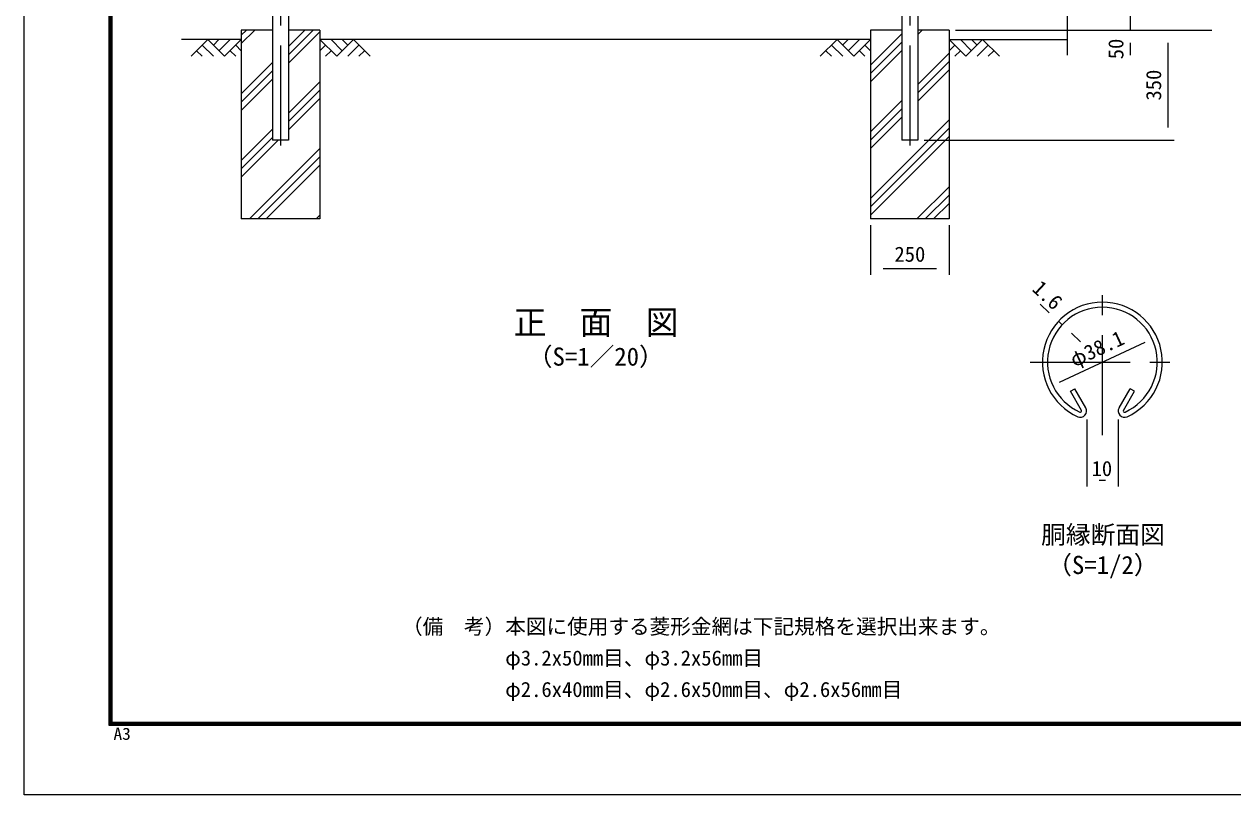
# Model space of a CAD drawing. Units: millimetres, scale not verified, with parts at other scales. Extents: x -4200 to 4200, y -2970 to 2970.
# Drawn here: x -4200 to -358, y -2970 to -521 of the extents above; entities that cross this region are included whole.
import ezdxf
from ezdxf.enums import TextEntityAlignment as Align

# ---------------------------------------------------------------- set-up
doc = ezdxf.new("R2010")
doc.units = ezdxf.units.MM
doc.header["$LTSCALE"] = 10
doc.linetypes.add('USER1', pattern=[50.8, 31.75, -6.35, 6.35, -6.35])
for name, color, linetype, lineweight in [('0-0_D-TTL-TXT', 7, 'Continuous', 25), ('0-1_D-BMK', 2, 'USER1', 13), ('0-2_D-STR1', 1, 'Continuous', 25), ('0-3_D-STR-DIM', 7, 'Continuous', 13), ('0-8_D-BGD', 7, 'Continuous', 25), ('0-9_D-STR4', 7, 'Continuous', 25), ('0-A_D-DCR-HCH', 7, 'Continuous', 13), ('0-E_D-TTL', 7, 'Continuous', 25)]:
    doc.layers.add(name, color=color, linetype=linetype, lineweight=lineweight)
doc.styles.add('ＭＳ ゴシック', font='')
doc.styles.get('ＭＳ ゴシック').set_extended_font_data('MS Gothic')

msp = doc.modelspace()

# ---------------------------------------------------------------- linework, layer by layer
at = {"layer": '0-1_D-BMK'}
for p, q in [((-3384.65, 1951.29), (-3384.65, -919.77)), ((-1384.65, 1951.29), (-1384.65, -919.77)), ((-772.64, -1826.5), (-772.64, -1364.95)), ((-1002.38, -1594.69), (-542.9, -1594.69))]:
    msp.add_line(p, q, dxfattribs=at)
at = {"layer": '0-2_D-STR1'}
for p, q in [((-3410.05, -492.77), (-3410.05, -889.77)), ((-3359.25, -492.77), (-3359.25, -889.77)), ((-1410.05, -492.77), (-1410.05, -889.77)), ((-1359.25, -492.77), (-1359.25, -889.77)), ((-3359.25, -889.77), (-3410.05, -889.77)), ((-1359.25, -889.77), (-1410.05, -889.77)), ((-874.47, -1687.22), (-860.58, -1679.2)), ((-839.38, -1748), (-874.47, -1687.22)), ((-825.49, -1739.98), (-860.58, -1679.2)), ((-719.8, -1739.98), (-684.71, -1679.2)), ((-705.91, -1748), (-670.82, -1687.22)), ((-670.82, -1687.22), (-684.71, -1679.2))]:
    msp.add_line(p, q, dxfattribs=at)
for centre, radius, start, end in [((-772.64, -1594.69), 190.5, 294.32478, 245.67522), ((-772.64, -1594.69), 174.46, 294.32478, 245.67522), ((-842.85, -1750.01), 20.05, 245.67522, 30), ((-842.85, -1750.01), 4.01, 245.67522, 30), ((-702.44, -1750.01), 20.05, 150, 294.32478), ((-702.44, -1750.01), 4.01, 150, 294.32478)]:
    msp.add_arc(centre, radius, start, end, dxfattribs=at)
at = {"layer": '0-3_D-STR-DIM'}
for p, q in [((-884.65, 459.57), (-884.65, -619.77)), ((-684.65, -489.77), (-684.65, -539.77)), ((-1239.65, -539.77), (-664.65, -539.77)), ((-1239.65, -539.77), (-544.65, -539.77)), ((-1239.65, -539.77), (-424.65, -539.77)), ((-1239.65, -539.77), (-544.65, -539.77)), ((-684.65, -579.77), (-684.65, -619.77)), ((-564.65, -579.77), (-564.65, -849.77)), ((-1339.25, -889.77), (-544.65, -889.77)), ((-1509.65, -1159.77), (-1509.65, -1317.09)), ((-1259.65, -1159.77), (-1259.65, -1317.09)), ((-1469.65, -1297.09), (-1299.65, -1297.09)), ((-941.53, -1437.82), (-970.84, -1410.6)), ((-900.47, -1475.96), (-912.22, -1465.04)), ((-909.04, -1658.29), (-636.24, -1531.09)), ((-871.16, -1503.18), (-841.85, -1530.41)), ((-822.64, -1777.26), (-822.64, -1990.06)), ((-722.64, -1777.26), (-722.64, -1990.06)), ((-782.64, -1970.06), (-762.64, -1970.06))]:
    msp.add_line(p, q, dxfattribs=at)
at = {"layer": '0-8_D-BGD'}
for p, q in [((-3509.65, -569.77), (-3699.65, -569.77)), ((-1509.65, -569.77), (-3259.65, -569.77)), ((-1259.65, -569.77), (-884.65, -569.77))]:
    msp.add_line(p, q, dxfattribs=at)
at = {"layer": '0-9_D-STR4'}
for p, q in [((-3509.65, -539.77), (-3509.65, -1139.77)), ((-3410.05, -539.77), (-3509.65, -539.77)), ((-3259.65, -539.77), (-3359.25, -539.77)), ((-3259.65, -539.77), (-3259.65, -1139.77)), ((-1509.65, -539.77), (-1509.65, -1139.77)), ((-1410.05, -539.77), (-1509.65, -539.77)), ((-1259.65, -539.77), (-1359.25, -539.77)), ((-1259.65, -539.77), (-1259.65, -1139.77)), ((-3259.65, -1139.77), (-3509.65, -1139.77)), ((-1259.65, -1139.77), (-1509.65, -1139.77))]:
    msp.add_line(p, q, dxfattribs=at)
at = {"layer": '0-A_D-DCR-HCH'}
for p, q in [((-3616.08, -569.77), (-3669.29, -622.99)), ((-3616.08, -569.77), (-3562.87, -622.99)), ((-3598.34, -587.51), (-3580.6, -569.77)), ((-3580.6, -605.25), (-3545.13, -569.77)), ((-3562.87, -622.99), (-3509.65, -569.77)), ((-3509.65, -582.69), (-3466.74, -539.77)), ((-3509.65, -556.18), (-3493.25, -539.77)), ((-3359.25, -617.91), (-3281.12, -539.77)), ((-3359.25, -591.39), (-3307.64, -539.77)), ((-3359.25, -644.42), (-3259.65, -544.82)), ((-3206.44, -622.99), (-3259.65, -569.77)), ((-3188.7, -605.25), (-3224.18, -569.77)), ((-3153.23, -569.77), (-3206.44, -622.99)), ((-3170.87, -587.6), (-3188.7, -569.77)), ((-3153.23, -569.77), (-3100.02, -622.99)), ((-1616.08, -569.77), (-1669.29, -622.99)), ((-1616.08, -569.77), (-1562.87, -622.99)), ((-1598.34, -587.51), (-1580.6, -569.77)), ((-1580.6, -605.25), (-1545.13, -569.77)), ((-1562.87, -622.99), (-1509.65, -569.77)), ((-1509.65, -650.98), (-1410.05, -551.38)), ((-1359.25, -553.61), (-1345.42, -539.77)), ((-1206.44, -622.99), (-1259.65, -569.77)), ((-1188.7, -605.25), (-1224.18, -569.77)), ((-1153.23, -569.77), (-1206.44, -622.99)), ((-1170.87, -587.6), (-1188.7, -569.77)), ((-1153.23, -569.77), (-1100.02, -622.99)), ((-3651.55, -605.25), (-3633.73, -622.99)), ((-3633.82, -587.51), (-3598.18, -622.99)), ((-3545.13, -605.25), (-3527.31, -622.99)), ((-3527.39, -587.51), (-3509.65, -605.17)), ((-3241.92, -587.51), (-3259.65, -605.17)), ((-3224.18, -605.25), (-3242, -622.99)), ((-3135.49, -587.51), (-3171.13, -622.99)), ((-3117.76, -605.25), (-3135.57, -622.99)), ((-1651.55, -605.25), (-1633.73, -622.99)), ((-1633.82, -587.51), (-1598.18, -622.99)), ((-1545.13, -605.25), (-1527.31, -622.99)), ((-1527.39, -587.51), (-1509.65, -605.17)), ((-1509.65, -677.5), (-1410.05, -577.9)), ((-1509.65, -704.01), (-1410.05, -604.41)), ((-1359.25, -712.71), (-1259.65, -613.11)), ((-1241.92, -587.51), (-1259.65, -605.17)), ((-1224.18, -605.25), (-1242, -622.99)), ((-1135.49, -587.51), (-1171.13, -622.99)), ((-1117.76, -605.25), (-1135.57, -622.99)), ((-3509.65, -741.79), (-3410.05, -642.19)), ((-1359.25, -739.23), (-1259.65, -639.63)), ((-3509.65, -768.31), (-3410.05, -668.71)), ((-1359.25, -765.74), (-1259.65, -666.14)), ((-3509.65, -794.82), (-3410.05, -695.22)), ((-3359.25, -803.52), (-3259.65, -703.92)), ((-3359.25, -830.04), (-3259.65, -730.44)), ((-3359.25, -856.56), (-3259.65, -756.96)), ((-1509.65, -863.11), (-1410.05, -763.51)), ((-1509.65, -889.63), (-1410.05, -790.03)), ((-1509.65, -916.14), (-1410.05, -816.54)), ((-1509.65, -1075.24), (-1259.65, -825.24)), ((-3509.65, -953.92), (-3410.05, -854.32)), ((-3509.65, -980.44), (-3410.05, -880.84)), ((-1509.65, -1101.76), (-1259.65, -851.76)), ((-1509.65, -1128.28), (-1259.65, -878.28)), ((-3509.65, -1006.96), (-3392.47, -889.77)), ((-3483.37, -1139.77), (-3259.65, -916.05)), ((-3456.86, -1139.77), (-3259.65, -942.57)), ((-3430.34, -1139.77), (-3259.65, -969.09)), ((-1362.05, -1139.77), (-1259.65, -1037.38)), ((-1335.54, -1139.77), (-1259.65, -1063.89)), ((-1309.02, -1139.77), (-1259.65, -1090.41)), ((-3271.24, -1139.77), (-3259.65, -1128.19))]:
    msp.add_line(p, q, dxfattribs=at)
at = {"layer": '0-E_D-TTL', "color": 2}
msp.add_lwpolyline([(-4199.68, 2970.23), (4200.32, 2970.23), (4200.32, -2969.77), (-4199.68, -2969.77)], close=True, dxfattribs=at)
at = {"layer": '0-E_D-TTL'}
for points in [[(-3929.68, 2750.23), (3930.32, 2750.23), (3930.32, -2749.77), (-3929.68, -2749.77)], [(-3927.18, 2747.73), (3927.82, 2747.73), (3927.82, -2747.27), (-3927.18, -2747.27)], [(-3924.68, 2745.23), (3925.32, 2745.23), (3925.32, -2744.77), (-3924.68, -2744.77)], [(-3922.18, 2742.73), (3922.82, 2742.73), (3922.82, -2742.27), (-3922.18, -2742.27)], [(-3919.68, 2740.23), (3920.32, 2740.23), (3920.32, -2739.77), (-3919.68, -2739.77)]]:
    msp.add_lwpolyline(points, close=True, dxfattribs=at)

# ---------------------------------------------------------------- texts
at = {"layer": '0-0_D-TTL-TXT', "style": 'ＭＳ ゴシック'}
for s, height, p in [('正\u3000面\u3000図', 76.98, (-2644.55, -1530.17)), ('（S=1／20）', 57.7, (-2599.07, -1623.36)), ('胴縁断面図', 57.7, (-967.57, -2189.33)), ('（S=1/2）', 57.7, (-948.08, -2285.52)), ('（備\u3000考）本図に使用する菱形金網は下記規格を選択出来ます。', 48.09, (-2998.8, -2473.38)), ('\u3000\u3000\u3000\u3000\u3000φ3.2x50mm目、φ3.2x56mm目', 48.09, (-2998.8, -2573.38)), ('\u3000\u3000\u3000\u3000\u3000φ2.6x40mm目、φ2.6x50mm目、φ2.6x56mm目', 48.09, (-2998.8, -2673.38))]:
    msp.add_text(s, height=height, dxfattribs=at).set_placement(p, align=Align.BOTTOM_LEFT)
at = {"layer": '0-3_D-STR-DIM', "style": 'ＭＳ ゴシック'}
for s, rotation, p in [('50', 90, (-691.4, -632.4)), ('350', 90, (-571.4, -763.65)), ('1.6', 317.113, (-1009.01, -1376.36)), ('φ38.1', 24.999, (-855.7, -1625))]:
    msp.add_text(s, height=48.09, rotation=rotation, dxfattribs=at).set_placement(p, align=Align.BOTTOM_LEFT)
for s, p in [('250', (-1433.65, -1290.34)), ('10', (-807.04, -1971.31))]:
    msp.add_text(s, height=48.09, dxfattribs=at).set_placement(p, align=Align.BOTTOM_LEFT)
at = {"layer": '0-E_D-TTL', "style": 'ＭＳ ゴシック', "width": 1.05}
msp.add_text('A3', height=38.48, dxfattribs=at).set_placement((-3915.77, -2806.58), align=Align.BOTTOM_LEFT)

doc.saveas('drawing.dxf')
